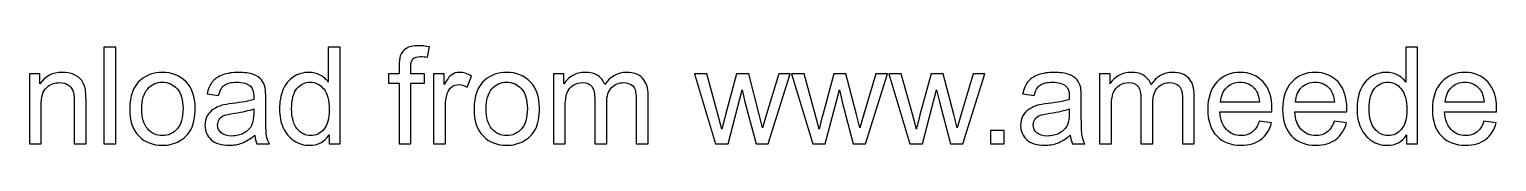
# Model space of a CAD drawing. Header units: millimetres. Extents: x -488 to 780, y 57 to 496.
# Drawn here: x 255 to 519, y 57 to 74.9 of the extents above; entities that cross this region are included whole.
import ezdxf

# ---------------------------------------------------------------- set-up
doc = ezdxf.new("R2010")
doc.units = ezdxf.units.MM
doc.header["$MEASUREMENT"] = 0
doc.layers.add('Layer 1', color=7, linetype='Continuous')

msp = doc.modelspace()

# ---------------------------------------------------------------- linework, layer by layer
at = {"layer": 'Layer 1', "color": 250}
for points, knots in [([(268.4132, 57.219), (268.4132, 57.219), (268.4132, 74.5677), (268.4132, 74.5677), (268.4132, 74.5677), (268.4132, 74.5677), (270.5455, 74.5677), (270.5455, 74.5677), (270.5455, 74.5677), (270.5455, 74.5677), (270.5455, 57.219), (270.5455, 57.219), (270.5455, 57.219), (270.5455, 57.219), (268.4132, 57.219), (268.4132, 57.219)], [0, 0, 0, 0, 0.2, 0.2, 0.2, 0.2, 0.4, 0.4, 0.4, 0.4, 0.6, 0.6, 0.6, 0.6, 1, 1, 1, 1]), ([(308.9136, 57.219), (308.9136, 57.219), (308.9136, 58.8141), (308.9136, 58.8141), (308.9136, 58.8141), (308.1181, 57.5744), (306.947, 56.9525), (305.4003, 56.9525), (305.4003, 56.9525), (304.3988, 56.9525), (303.478, 57.2271), (302.6421, 57.7803), (302.6421, 57.7803), (301.8021, 58.3295), (301.152, 59.1009), (300.6875, 60.0862), (300.6875, 60.0862), (300.2272, 61.0756), (299.997, 62.2104), (299.997, 63.4946), (299.997, 63.4946), (299.997, 64.7465), (300.207, 65.8812), (300.6229, 66.9029), (300.6229, 66.9029), (301.0429, 67.9206), (301.6689, 68.704), (302.5048, 69.2452), (302.5048, 69.2452), (303.3367, 69.7903), (304.2736, 70.0609), (305.3034, 70.0609), (305.3034, 70.0609), (306.0626, 70.0609), (306.737, 69.8994), (307.3266, 69.5803), (307.3266, 69.5803), (307.9162, 69.2613), (308.3967, 68.8413), (308.7683, 68.3285), (308.7683, 68.3285), (308.7683, 68.3285), (308.7683, 74.5677), (308.7683, 74.5677), (308.7683, 74.5677), (308.7683, 74.5677), (310.9005, 74.5677), (310.9005, 74.5677), (310.9005, 74.5677), (310.9005, 74.5677), (310.9005, 57.219), (310.9005, 57.219), (310.9005, 57.219), (310.9005, 57.219), (308.9136, 57.219), (308.9136, 57.219)], [0, 0, 0, 0, 0.06666667, 0.06666667, 0.06666667, 0.06666667, 0.13333333, 0.13333333, 0.13333333, 0.13333333, 0.2, 0.2, 0.2, 0.2, 0.26666667, 0.26666667, 0.26666667, 0.26666667, 0.33333333, 0.33333333, 0.33333333, 0.33333333, 0.4, 0.4, 0.4, 0.4, 0.46666667, 0.46666667, 0.46666667, 0.46666667, 0.53333333, 0.53333333, 0.53333333, 0.53333333, 0.6, 0.6, 0.6, 0.6, 0.66666667, 0.66666667, 0.66666667, 0.66666667, 0.73333333, 0.73333333, 0.73333333, 0.73333333, 0.8, 0.8, 0.8, 0.8, 0.86666667, 0.86666667, 0.86666667, 0.86666667, 1, 1, 1, 1]), ([(321.5132, 57.219), (321.5132, 57.219), (321.5132, 68.1467), (321.5132, 68.1467), (321.5132, 68.1467), (321.5132, 68.1467), (319.6233, 68.1467), (319.6233, 68.1467), (319.6233, 68.1467), (319.6233, 68.1467), (319.6233, 69.7944), (319.6233, 69.7944), (319.6233, 69.7944), (319.6233, 69.7944), (321.5132, 69.7944), (321.5132, 69.7944), (321.5132, 69.7944), (321.5132, 69.7944), (321.5132, 71.127), (321.5132, 71.127), (321.5132, 71.127), (321.5132, 71.971), (321.5859, 72.597), (321.7353, 73.0048), (321.7353, 73.0048), (321.9413, 73.5541), (322.2966, 74.0023), (322.8136, 74.3456), (322.8136, 74.3456), (323.3264, 74.6888), (324.0493, 74.8584), (324.9781, 74.8584), (324.9781, 74.8584), (325.5798, 74.8584), (326.2421, 74.7858), (326.969, 74.6444), (326.969, 74.6444), (326.969, 74.6444), (326.65, 72.7787), (326.65, 72.7787), (326.65, 72.7787), (326.2058, 72.8554), (325.7898, 72.8958), (325.394, 72.8958), (325.394, 72.8958), (324.7479, 72.8958), (324.2916, 72.7585), (324.021, 72.4839), (324.021, 72.4839), (323.7545, 72.2093), (323.6212, 71.6964), (323.6212, 70.9453), (323.6212, 70.9453), (323.6212, 70.9453), (323.6212, 69.7944), (323.6212, 69.7944), (323.6212, 69.7944), (323.6212, 69.7944), (326.0685, 69.7944), (326.0685, 69.7944), (326.0685, 69.7944), (326.0685, 69.7944), (326.0685, 68.1467), (326.0685, 68.1467), (326.0685, 68.1467), (326.0685, 68.1467), (323.6455, 68.1467), (323.6455, 68.1467), (323.6455, 68.1467), (323.6455, 68.1467), (323.6455, 57.219), (323.6455, 57.219), (323.6455, 57.219), (323.6455, 57.219), (321.5132, 57.219), (321.5132, 57.219)], [0, 0, 0, 0, 0.05, 0.05, 0.05, 0.05, 0.1, 0.1, 0.1, 0.1, 0.15, 0.15, 0.15, 0.15, 0.2, 0.2, 0.2, 0.2, 0.25, 0.25, 0.25, 0.25, 0.3, 0.3, 0.3, 0.3, 0.35, 0.35, 0.35, 0.35, 0.4, 0.4, 0.4, 0.4, 0.45, 0.45, 0.45, 0.45, 0.5, 0.5, 0.5, 0.5, 0.55, 0.55, 0.55, 0.55, 0.6, 0.6, 0.6, 0.6, 0.65, 0.65, 0.65, 0.65, 0.7, 0.7, 0.7, 0.7, 0.75, 0.75, 0.75, 0.75, 0.8, 0.8, 0.8, 0.8, 0.85, 0.85, 0.85, 0.85, 0.9, 0.9, 0.9, 0.9, 1, 1, 1, 1]), ([(502.8141, 57.219), (502.8141, 57.219), (502.8141, 58.8141), (502.8141, 58.8141), (502.8141, 58.8141), (502.0186, 57.5744), (500.8475, 56.9525), (499.3008, 56.9525), (499.3008, 56.9525), (498.2993, 56.9525), (497.3785, 57.2271), (496.5426, 57.7803), (496.5426, 57.7803), (495.7026, 58.3295), (495.0525, 59.1009), (494.588, 60.0862), (494.588, 60.0862), (494.1277, 61.0756), (493.8975, 62.2104), (493.8975, 63.4946), (493.8975, 63.4946), (493.8975, 64.7465), (494.1075, 65.8812), (494.5234, 66.9029), (494.5234, 66.9029), (494.9434, 67.9206), (495.5694, 68.704), (496.4053, 69.2452), (496.4053, 69.2452), (497.2372, 69.7903), (498.1741, 70.0609), (499.2039, 70.0609), (499.2039, 70.0609), (499.9631, 70.0609), (500.6375, 69.8994), (501.2271, 69.5803), (501.2271, 69.5803), (501.8167, 69.2613), (502.2972, 68.8413), (502.6688, 68.3285), (502.6688, 68.3285), (502.6688, 68.3285), (502.6688, 74.5677), (502.6688, 74.5677), (502.6688, 74.5677), (502.6688, 74.5677), (504.801, 74.5677), (504.801, 74.5677), (504.801, 74.5677), (504.801, 74.5677), (504.801, 57.219), (504.801, 57.219), (504.801, 57.219), (504.801, 57.219), (502.8141, 57.219), (502.8141, 57.219)], [0, 0, 0, 0, 0.06666667, 0.06666667, 0.06666667, 0.06666667, 0.13333333, 0.13333333, 0.13333333, 0.13333333, 0.2, 0.2, 0.2, 0.2, 0.26666667, 0.26666667, 0.26666667, 0.26666667, 0.33333333, 0.33333333, 0.33333333, 0.33333333, 0.4, 0.4, 0.4, 0.4, 0.46666667, 0.46666667, 0.46666667, 0.46666667, 0.53333333, 0.53333333, 0.53333333, 0.53333333, 0.6, 0.6, 0.6, 0.6, 0.66666667, 0.66666667, 0.66666667, 0.66666667, 0.73333333, 0.73333333, 0.73333333, 0.73333333, 0.8, 0.8, 0.8, 0.8, 0.86666667, 0.86666667, 0.86666667, 0.86666667, 1, 1, 1, 1]), ([(254.9858, 57.219), (254.9858, 57.219), (254.9858, 69.7944), (254.9858, 69.7944), (254.9858, 69.7944), (254.9858, 69.7944), (256.9, 69.7944), (256.9, 69.7944), (256.9, 69.7944), (256.9, 69.7944), (256.9, 68.0094), (256.9, 68.0094), (256.9, 68.0094), (257.8207, 69.3784), (259.1533, 70.0609), (260.8939, 70.0609), (260.8939, 70.0609), (261.6531, 70.0609), (262.3477, 69.9236), (262.9817, 69.653), (262.9817, 69.653), (263.6157, 69.3825), (264.0922, 69.023), (264.4072, 68.5829), (264.4072, 68.5829), (264.7222, 68.1427), (264.9443, 67.6177), (265.0695, 67.012), (265.0695, 67.012), (265.1462, 66.6162), (265.1866, 65.9256), (265.1866, 64.9403), (265.1866, 64.9403), (265.1866, 64.9403), (265.1866, 57.219), (265.1866, 57.219), (265.1866, 57.219), (265.1866, 57.219), (263.0544, 57.219), (263.0544, 57.219), (263.0544, 57.219), (263.0544, 57.219), (263.0544, 64.8595), (263.0544, 64.8595), (263.0544, 64.8595), (263.0544, 65.7278), (262.9736, 66.3779), (262.808, 66.806), (262.808, 66.806), (262.6425, 67.2341), (262.3477, 67.5773), (261.9277, 67.8358), (261.9277, 67.8358), (261.5077, 68.0902), (261.011, 68.2194), (260.4456, 68.2194), (260.4456, 68.2194), (259.541, 68.2194), (258.7616, 67.9327), (258.1034, 67.3552), (258.1034, 67.3552), (257.4451, 66.7818), (257.118, 65.6874), (257.118, 64.0801), (257.118, 64.0801), (257.118, 64.0801), (257.118, 57.219), (257.118, 57.219), (257.118, 57.219), (257.118, 57.219), (254.9858, 57.219), (254.9858, 57.219)], [0, 0, 0, 0, 0.05263158, 0.05263158, 0.05263158, 0.05263158, 0.10526316, 0.10526316, 0.10526316, 0.10526316, 0.15789474, 0.15789474, 0.15789474, 0.15789474, 0.21052632, 0.21052632, 0.21052632, 0.21052632, 0.26315789, 0.26315789, 0.26315789, 0.26315789, 0.31578947, 0.31578947, 0.31578947, 0.31578947, 0.36842105, 0.36842105, 0.36842105, 0.36842105, 0.42105263, 0.42105263, 0.42105263, 0.42105263, 0.47368421, 0.47368421, 0.47368421, 0.47368421, 0.52631579, 0.52631579, 0.52631579, 0.52631579, 0.57894737, 0.57894737, 0.57894737, 0.57894737, 0.63157895, 0.63157895, 0.63157895, 0.63157895, 0.68421053, 0.68421053, 0.68421053, 0.68421053, 0.73684211, 0.73684211, 0.73684211, 0.73684211, 0.78947368, 0.78947368, 0.78947368, 0.78947368, 0.84210526, 0.84210526, 0.84210526, 0.84210526, 0.89473684, 0.89473684, 0.89473684, 0.89473684, 1, 1, 1, 1]), ([(273.0452, 63.5067), (273.0452, 65.8287), (273.6913, 67.5491), (274.9876, 68.6677), (274.9876, 68.6677), (276.0659, 69.5965), (277.3864, 70.0609), (278.9412, 70.0609), (278.9412, 70.0609), (280.6655, 70.0609), (282.0789, 69.4955), (283.1774, 68.3648), (283.1774, 68.3648), (284.2718, 67.2381), (284.821, 65.6753), (284.821, 63.6844), (284.821, 63.6844), (284.821, 62.069), (284.5787, 60.801), (284.0941, 59.8762), (284.0941, 59.8762), (283.6095, 58.9514), (282.9028, 58.2326), (281.9739, 57.7198), (281.9739, 57.7198), (281.0492, 57.2069), (280.0355, 56.9525), (278.9412, 56.9525), (278.9412, 56.9525), (277.1804, 56.9525), (275.759, 57.5138), (274.6726, 58.6405), (274.6726, 58.6405), (273.5863, 59.7672), (273.0452, 61.3906), (273.0452, 63.5067)], [0, 0, 0, 0, 0.1, 0.1, 0.1, 0.1, 0.2, 0.2, 0.2, 0.2, 0.3, 0.3, 0.3, 0.3, 0.4, 0.4, 0.4, 0.4, 0.5, 0.5, 0.5, 0.5, 0.6, 0.6, 0.6, 0.6, 0.7, 0.7, 0.7, 0.7, 0.8, 0.8, 0.8, 0.8, 1, 1, 1, 1]), ([(295.5347, 58.794), (294.7431, 58.1195), (293.9799, 57.6471), (293.249, 57.3684), (293.249, 57.3684), (292.518, 57.0898), (291.7346, 56.9525), (290.8946, 56.9525), (290.8946, 56.9525), (289.5135, 56.9525), (288.4514, 57.2877), (287.7084, 57.9621), (287.7084, 57.9621), (286.9653, 58.6324), (286.5938, 59.4926), (286.5938, 60.5385), (286.5938, 60.5385), (286.5938, 61.1523), (286.7351, 61.7137), (287.0138, 62.2225), (287.0138, 62.2225), (287.2965, 62.7313), (287.6639, 63.1352), (288.1162, 63.4421), (288.1162, 63.4421), (288.5726, 63.749), (289.0814, 63.9832), (289.6508, 64.1407), (289.6508, 64.1407), (290.0708, 64.2497), (290.7048, 64.3547), (291.5488, 64.4597), (291.5488, 64.4597), (293.2691, 64.6616), (294.5412, 64.908), (295.3529, 65.1907), (295.3529, 65.1907), (295.361, 65.4814), (295.365, 65.6672), (295.365, 65.7439), (295.365, 65.7439), (295.365, 66.6081), (295.1631, 67.2179), (294.7593, 67.5733), (294.7593, 67.5733), (294.2141, 68.0538), (293.4024, 68.2921), (292.3282, 68.2921), (292.3282, 68.2921), (291.3227, 68.2921), (290.5796, 68.1144), (290.1031, 67.7631), (290.1031, 67.7631), (289.6225, 67.4118), (289.2712, 66.7899), (289.041, 65.8933), (289.041, 65.8933), (289.041, 65.8933), (286.9572, 66.1841), (286.9572, 66.1841), (286.9572, 66.1841), (287.147, 67.0766), (287.458, 67.7994), (287.8941, 68.3486), (287.8941, 68.3486), (288.3303, 68.8979), (288.9602, 69.3178), (289.7841, 69.6167), (289.7841, 69.6167), (290.6038, 69.9115), (291.5609, 70.0609), (292.6432, 70.0609), (292.6432, 70.0609), (293.7174, 70.0609), (294.5937, 69.9357), (295.2681, 69.6813), (295.2681, 69.6813), (295.9385, 69.4269), (296.4352, 69.1119), (296.7502, 68.7283), (296.7502, 68.7283), (297.0652, 68.3446), (297.2873, 67.86), (297.4165, 67.2745), (297.4165, 67.2745), (297.4852, 66.911), (297.5215, 66.2568), (297.5215, 65.3159), (297.5215, 65.3159), (297.5215, 65.3159), (297.5215, 62.489), (297.5215, 62.489), (297.5215, 62.489), (297.5215, 60.5143), (297.5659, 59.2664), (297.6548, 58.7374), (297.6548, 58.7374), (297.7396, 58.2084), (297.9173, 57.7036), (298.1757, 57.219), (298.1757, 57.219), (298.1757, 57.219), (295.9466, 57.219), (295.9466, 57.219), (295.9466, 57.219), (295.7325, 57.6673), (295.5952, 58.1922), (295.5347, 58.794)], [0, 0, 0, 0, 0.03571429, 0.03571429, 0.03571429, 0.03571429, 0.07142857, 0.07142857, 0.07142857, 0.07142857, 0.10714286, 0.10714286, 0.10714286, 0.10714286, 0.14285714, 0.14285714, 0.14285714, 0.14285714, 0.17857143, 0.17857143, 0.17857143, 0.17857143, 0.21428571, 0.21428571, 0.21428571, 0.21428571, 0.25, 0.25, 0.25, 0.25, 0.28571429, 0.28571429, 0.28571429, 0.28571429, 0.32142857, 0.32142857, 0.32142857, 0.32142857, 0.35714286, 0.35714286, 0.35714286, 0.35714286, 0.39285714, 0.39285714, 0.39285714, 0.39285714, 0.42857143, 0.42857143, 0.42857143, 0.42857143, 0.46428571, 0.46428571, 0.46428571, 0.46428571, 0.5, 0.5, 0.5, 0.5, 0.53571429, 0.53571429, 0.53571429, 0.53571429, 0.57142857, 0.57142857, 0.57142857, 0.57142857, 0.60714286, 0.60714286, 0.60714286, 0.60714286, 0.64285714, 0.64285714, 0.64285714, 0.64285714, 0.67857143, 0.67857143, 0.67857143, 0.67857143, 0.71428571, 0.71428571, 0.71428571, 0.71428571, 0.75, 0.75, 0.75, 0.75, 0.78571429, 0.78571429, 0.78571429, 0.78571429, 0.82142857, 0.82142857, 0.82142857, 0.82142857, 0.85714286, 0.85714286, 0.85714286, 0.85714286, 0.89285714, 0.89285714, 0.89285714, 0.89285714, 0.92857143, 0.92857143, 0.92857143, 0.92857143, 1, 1, 1, 1]), ([(327.7121, 57.219), (327.7121, 57.219), (327.7121, 69.7944), (327.7121, 69.7944), (327.7121, 69.7944), (327.7121, 69.7944), (329.6262, 69.7944), (329.6262, 69.7944), (329.6262, 69.7944), (329.6262, 69.7944), (329.6262, 67.8681), (329.6262, 67.8681), (329.6262, 67.8681), (330.1149, 68.7606), (330.5672, 69.3502), (330.9831, 69.6328), (330.9831, 69.6328), (331.399, 69.9196), (331.8554, 70.0609), (332.3521, 70.0609), (332.3521, 70.0609), (333.0709, 70.0609), (333.8019, 69.8348), (334.5449, 69.3865), (334.5449, 69.3865), (334.5449, 69.3865), (333.7857, 67.4198), (333.7857, 67.4198), (333.7857, 67.4198), (333.2688, 67.7106), (332.7519, 67.856), (332.235, 67.856), (332.235, 67.856), (331.7706, 67.856), (331.3546, 67.7146), (330.9871, 67.436), (330.9871, 67.436), (330.6197, 67.1573), (330.3572, 66.7697), (330.1997, 66.2729), (330.1997, 66.2729), (329.9614, 65.5178), (329.8443, 64.6899), (329.8443, 63.7894), (329.8443, 63.7894), (329.8443, 63.7894), (329.8443, 57.219), (329.8443, 57.219), (329.8443, 57.219), (329.8443, 57.219), (327.7121, 57.219), (327.7121, 57.219)], [0, 0, 0, 0, 0.07142857, 0.07142857, 0.07142857, 0.07142857, 0.14285714, 0.14285714, 0.14285714, 0.14285714, 0.21428571, 0.21428571, 0.21428571, 0.21428571, 0.28571429, 0.28571429, 0.28571429, 0.28571429, 0.35714286, 0.35714286, 0.35714286, 0.35714286, 0.42857143, 0.42857143, 0.42857143, 0.42857143, 0.5, 0.5, 0.5, 0.5, 0.57142857, 0.57142857, 0.57142857, 0.57142857, 0.64285714, 0.64285714, 0.64285714, 0.64285714, 0.71428571, 0.71428571, 0.71428571, 0.71428571, 0.78571429, 0.78571429, 0.78571429, 0.78571429, 0.85714286, 0.85714286, 0.85714286, 0.85714286, 1, 1, 1, 1]), ([(335.0053, 63.5067), (335.0053, 65.8287), (335.6514, 67.5491), (336.9477, 68.6677), (336.9477, 68.6677), (338.026, 69.5965), (339.3465, 70.0609), (340.9013, 70.0609), (340.9013, 70.0609), (342.6256, 70.0609), (344.039, 69.4955), (345.1375, 68.3648), (345.1375, 68.3648), (346.2319, 67.2381), (346.7811, 65.6753), (346.7811, 63.6844), (346.7811, 63.6844), (346.7811, 62.069), (346.5388, 60.801), (346.0542, 59.8762), (346.0542, 59.8762), (345.5696, 58.9514), (344.8629, 58.2326), (343.934, 57.7198), (343.934, 57.7198), (343.0093, 57.2069), (341.9956, 56.9525), (340.9013, 56.9525), (340.9013, 56.9525), (339.1405, 56.9525), (337.7191, 57.5138), (336.6327, 58.6405), (336.6327, 58.6405), (335.5464, 59.7672), (335.0053, 61.3906), (335.0053, 63.5067)], [0, 0, 0, 0, 0.1, 0.1, 0.1, 0.1, 0.2, 0.2, 0.2, 0.2, 0.3, 0.3, 0.3, 0.3, 0.4, 0.4, 0.4, 0.4, 0.5, 0.5, 0.5, 0.5, 0.6, 0.6, 0.6, 0.6, 0.7, 0.7, 0.7, 0.7, 0.8, 0.8, 0.8, 0.8, 1, 1, 1, 1]), ([(349.2808, 57.219), (349.2808, 57.219), (349.2808, 69.7944), (349.2808, 69.7944), (349.2808, 69.7944), (349.2808, 69.7944), (351.195, 69.7944), (351.195, 69.7944), (351.195, 69.7944), (351.195, 69.7944), (351.195, 68.0175), (351.195, 68.0175), (351.195, 68.0175), (351.5867, 68.6313), (352.1117, 69.128), (352.7659, 69.4996), (352.7659, 69.4996), (353.4201, 69.8751), (354.1631, 70.0609), (354.9991, 70.0609), (354.9991, 70.0609), (355.9279, 70.0609), (356.6911, 69.8671), (357.2848, 69.4834), (357.2848, 69.4834), (357.8784, 69.0957), (358.2984, 68.5586), (358.5407, 67.864), (358.5407, 67.864), (359.5422, 69.33), (360.8385, 70.0609), (362.4377, 70.0609), (362.4377, 70.0609), (363.6896, 70.0609), (364.6547, 69.7176), (365.3251, 69.0271), (365.3251, 69.0271), (365.9995, 68.3365), (366.3387, 67.2745), (366.3387, 65.8408), (366.3387, 65.8408), (366.3387, 65.8408), (366.3387, 57.219), (366.3387, 57.219), (366.3387, 57.219), (366.3387, 57.219), (364.2065, 57.219), (364.2065, 57.219), (364.2065, 57.219), (364.2065, 57.219), (364.2065, 65.1341), (364.2065, 65.1341), (364.2065, 65.1341), (364.2065, 65.9822), (364.1338, 66.596), (363.9965, 66.9716), (363.9965, 66.9716), (363.8592, 67.3471), (363.6088, 67.646), (363.2413, 67.8762), (363.2413, 67.8762), (362.8778, 68.1063), (362.4498, 68.2194), (361.9611, 68.2194), (361.9611, 68.2194), (361.0727, 68.2194), (360.3377, 67.9246), (359.7522, 67.3391), (359.7522, 67.3391), (359.1666, 66.7495), (358.8759, 65.8085), (358.8759, 64.5163), (358.8759, 64.5163), (358.8759, 64.5163), (358.8759, 57.219), (358.8759, 57.219), (358.8759, 57.219), (358.8759, 57.219), (356.7436, 57.219), (356.7436, 57.219), (356.7436, 57.219), (356.7436, 57.219), (356.7436, 65.3805), (356.7436, 65.3805), (356.7436, 65.3805), (356.7436, 66.3254), (356.57, 67.0362), (356.2227, 67.5087), (356.2227, 67.5087), (355.8754, 67.9812), (355.306, 68.2194), (354.5185, 68.2194), (354.5185, 68.2194), (353.9208, 68.2194), (353.3676, 68.0619), (352.8587, 67.7469), (352.8587, 67.7469), (352.3499, 67.4319), (351.9824, 66.9716), (351.7522, 66.3618), (351.7522, 66.3618), (351.5261, 65.756), (351.413, 64.8797), (351.413, 63.7369), (351.413, 63.7369), (351.413, 63.7369), (351.413, 57.219), (351.413, 57.219), (351.413, 57.219), (351.413, 57.219), (349.2808, 57.219), (349.2808, 57.219)], [0, 0, 0, 0, 0.03448276, 0.03448276, 0.03448276, 0.03448276, 0.06896552, 0.06896552, 0.06896552, 0.06896552, 0.10344828, 0.10344828, 0.10344828, 0.10344828, 0.13793103, 0.13793103, 0.13793103, 0.13793103, 0.17241379, 0.17241379, 0.17241379, 0.17241379, 0.20689655, 0.20689655, 0.20689655, 0.20689655, 0.24137931, 0.24137931, 0.24137931, 0.24137931, 0.27586207, 0.27586207, 0.27586207, 0.27586207, 0.31034483, 0.31034483, 0.31034483, 0.31034483, 0.34482759, 0.34482759, 0.34482759, 0.34482759, 0.37931034, 0.37931034, 0.37931034, 0.37931034, 0.4137931, 0.4137931, 0.4137931, 0.4137931, 0.44827586, 0.44827586, 0.44827586, 0.44827586, 0.48275862, 0.48275862, 0.48275862, 0.48275862, 0.51724138, 0.51724138, 0.51724138, 0.51724138, 0.55172414, 0.55172414, 0.55172414, 0.55172414, 0.5862069, 0.5862069, 0.5862069, 0.5862069, 0.62068966, 0.62068966, 0.62068966, 0.62068966, 0.65517241, 0.65517241, 0.65517241, 0.65517241, 0.68965517, 0.68965517, 0.68965517, 0.68965517, 0.72413793, 0.72413793, 0.72413793, 0.72413793, 0.75862069, 0.75862069, 0.75862069, 0.75862069, 0.79310345, 0.79310345, 0.79310345, 0.79310345, 0.82758621, 0.82758621, 0.82758621, 0.82758621, 0.86206897, 0.86206897, 0.86206897, 0.86206897, 0.89655172, 0.89655172, 0.89655172, 0.89655172, 0.93103448, 0.93103448, 0.93103448, 0.93103448, 1, 1, 1, 1]), ([(378.4577, 57.219), (378.4577, 57.219), (374.6577, 69.7944), (374.6577, 69.7944), (374.6577, 69.7944), (374.6577, 69.7944), (376.8868, 69.7944), (376.8868, 69.7944), (376.8868, 69.7944), (376.8868, 69.7944), (378.8939, 62.5375), (378.8939, 62.5375), (378.8939, 62.5375), (378.8939, 62.5375), (379.6046, 59.8358), (379.6046, 59.8358), (379.6046, 59.8358), (379.6329, 59.9691), (379.851, 60.8333), (380.2548, 62.4285), (380.2548, 62.4285), (380.2548, 62.4285), (382.2457, 69.7944), (382.2457, 69.7944), (382.2457, 69.7944), (382.2457, 69.7944), (384.4304, 69.7944), (384.4304, 69.7944), (384.4304, 69.7944), (384.4304, 69.7944), (386.3244, 62.4931), (386.3244, 62.4931), (386.3244, 62.4931), (386.3244, 62.4931), (386.9423, 60.0983), (386.9423, 60.0983), (386.9423, 60.0983), (386.9423, 60.0983), (387.6651, 62.5254), (387.6651, 62.5254), (387.6651, 62.5254), (387.6651, 62.5254), (389.8378, 69.7944), (389.8378, 69.7944), (389.8378, 69.7944), (389.8378, 69.7944), (391.9094, 69.7944), (391.9094, 69.7944), (391.9094, 69.7944), (391.9094, 69.7944), (387.964, 57.219), (387.964, 57.219), (387.964, 57.219), (387.964, 57.219), (385.7591, 57.219), (385.7591, 57.219), (385.7591, 57.219), (385.7591, 57.219), (383.7641, 64.7424), (383.7641, 64.7424), (383.7641, 64.7424), (383.7641, 64.7424), (383.2593, 66.8948), (383.2593, 66.8948), (383.2593, 66.8948), (383.2593, 66.8948), (380.7152, 57.219), (380.7152, 57.219), (380.7152, 57.219), (380.7152, 57.219), (378.4577, 57.219), (378.4577, 57.219)], [0, 0, 0, 0, 0.05263158, 0.05263158, 0.05263158, 0.05263158, 0.10526316, 0.10526316, 0.10526316, 0.10526316, 0.15789474, 0.15789474, 0.15789474, 0.15789474, 0.21052632, 0.21052632, 0.21052632, 0.21052632, 0.26315789, 0.26315789, 0.26315789, 0.26315789, 0.31578947, 0.31578947, 0.31578947, 0.31578947, 0.36842105, 0.36842105, 0.36842105, 0.36842105, 0.42105263, 0.42105263, 0.42105263, 0.42105263, 0.47368421, 0.47368421, 0.47368421, 0.47368421, 0.52631579, 0.52631579, 0.52631579, 0.52631579, 0.57894737, 0.57894737, 0.57894737, 0.57894737, 0.63157895, 0.63157895, 0.63157895, 0.63157895, 0.68421053, 0.68421053, 0.68421053, 0.68421053, 0.73684211, 0.73684211, 0.73684211, 0.73684211, 0.78947368, 0.78947368, 0.78947368, 0.78947368, 0.84210526, 0.84210526, 0.84210526, 0.84210526, 0.89473684, 0.89473684, 0.89473684, 0.89473684, 1, 1, 1, 1]), ([(395.9558, 57.219), (395.9558, 57.219), (392.1558, 69.7944), (392.1558, 69.7944), (392.1558, 69.7944), (392.1558, 69.7944), (394.3849, 69.7944), (394.3849, 69.7944), (394.3849, 69.7944), (394.3849, 69.7944), (396.392, 62.5375), (396.392, 62.5375), (396.392, 62.5375), (396.392, 62.5375), (397.1027, 59.8358), (397.1027, 59.8358), (397.1027, 59.8358), (397.131, 59.9691), (397.3491, 60.8333), (397.7529, 62.4285), (397.7529, 62.4285), (397.7529, 62.4285), (399.7438, 69.7944), (399.7438, 69.7944), (399.7438, 69.7944), (399.7438, 69.7944), (401.9285, 69.7944), (401.9285, 69.7944), (401.9285, 69.7944), (401.9285, 69.7944), (403.8225, 62.4931), (403.8225, 62.4931), (403.8225, 62.4931), (403.8225, 62.4931), (404.4404, 60.0983), (404.4404, 60.0983), (404.4404, 60.0983), (404.4404, 60.0983), (405.1632, 62.5254), (405.1632, 62.5254), (405.1632, 62.5254), (405.1632, 62.5254), (407.3359, 69.7944), (407.3359, 69.7944), (407.3359, 69.7944), (407.3359, 69.7944), (409.4075, 69.7944), (409.4075, 69.7944), (409.4075, 69.7944), (409.4075, 69.7944), (405.4621, 57.219), (405.4621, 57.219), (405.4621, 57.219), (405.4621, 57.219), (403.2572, 57.219), (403.2572, 57.219), (403.2572, 57.219), (403.2572, 57.219), (401.2622, 64.7424), (401.2622, 64.7424), (401.2622, 64.7424), (401.2622, 64.7424), (400.7574, 66.8948), (400.7574, 66.8948), (400.7574, 66.8948), (400.7574, 66.8948), (398.2133, 57.219), (398.2133, 57.219), (398.2133, 57.219), (398.2133, 57.219), (395.9558, 57.219), (395.9558, 57.219)], [0, 0, 0, 0, 0.05263158, 0.05263158, 0.05263158, 0.05263158, 0.10526316, 0.10526316, 0.10526316, 0.10526316, 0.15789474, 0.15789474, 0.15789474, 0.15789474, 0.21052632, 0.21052632, 0.21052632, 0.21052632, 0.26315789, 0.26315789, 0.26315789, 0.26315789, 0.31578947, 0.31578947, 0.31578947, 0.31578947, 0.36842105, 0.36842105, 0.36842105, 0.36842105, 0.42105263, 0.42105263, 0.42105263, 0.42105263, 0.47368421, 0.47368421, 0.47368421, 0.47368421, 0.52631579, 0.52631579, 0.52631579, 0.52631579, 0.57894737, 0.57894737, 0.57894737, 0.57894737, 0.63157895, 0.63157895, 0.63157895, 0.63157895, 0.68421053, 0.68421053, 0.68421053, 0.68421053, 0.73684211, 0.73684211, 0.73684211, 0.73684211, 0.78947368, 0.78947368, 0.78947368, 0.78947368, 0.84210526, 0.84210526, 0.84210526, 0.84210526, 0.89473684, 0.89473684, 0.89473684, 0.89473684, 1, 1, 1, 1]), ([(413.4539, 57.219), (413.4539, 57.219), (409.6539, 69.7944), (409.6539, 69.7944), (409.6539, 69.7944), (409.6539, 69.7944), (411.883, 69.7944), (411.883, 69.7944), (411.883, 69.7944), (411.883, 69.7944), (413.8901, 62.5375), (413.8901, 62.5375), (413.8901, 62.5375), (413.8901, 62.5375), (414.6008, 59.8358), (414.6008, 59.8358), (414.6008, 59.8358), (414.6291, 59.9691), (414.8472, 60.8333), (415.251, 62.4285), (415.251, 62.4285), (415.251, 62.4285), (417.2419, 69.7944), (417.2419, 69.7944), (417.2419, 69.7944), (417.2419, 69.7944), (419.4266, 69.7944), (419.4266, 69.7944), (419.4266, 69.7944), (419.4266, 69.7944), (421.3206, 62.4931), (421.3206, 62.4931), (421.3206, 62.4931), (421.3206, 62.4931), (421.9385, 60.0983), (421.9385, 60.0983), (421.9385, 60.0983), (421.9385, 60.0983), (422.6613, 62.5254), (422.6613, 62.5254), (422.6613, 62.5254), (422.6613, 62.5254), (424.834, 69.7944), (424.834, 69.7944), (424.834, 69.7944), (424.834, 69.7944), (426.9056, 69.7944), (426.9056, 69.7944), (426.9056, 69.7944), (426.9056, 69.7944), (422.9602, 57.219), (422.9602, 57.219), (422.9602, 57.219), (422.9602, 57.219), (420.7553, 57.219), (420.7553, 57.219), (420.7553, 57.219), (420.7553, 57.219), (418.7603, 64.7424), (418.7603, 64.7424), (418.7603, 64.7424), (418.7603, 64.7424), (418.2555, 66.8948), (418.2555, 66.8948), (418.2555, 66.8948), (418.2555, 66.8948), (415.7114, 57.219), (415.7114, 57.219), (415.7114, 57.219), (415.7114, 57.219), (413.4539, 57.219), (413.4539, 57.219)], [0, 0, 0, 0, 0.05263158, 0.05263158, 0.05263158, 0.05263158, 0.10526316, 0.10526316, 0.10526316, 0.10526316, 0.15789474, 0.15789474, 0.15789474, 0.15789474, 0.21052632, 0.21052632, 0.21052632, 0.21052632, 0.26315789, 0.26315789, 0.26315789, 0.26315789, 0.31578947, 0.31578947, 0.31578947, 0.31578947, 0.36842105, 0.36842105, 0.36842105, 0.36842105, 0.42105263, 0.42105263, 0.42105263, 0.42105263, 0.47368421, 0.47368421, 0.47368421, 0.47368421, 0.52631579, 0.52631579, 0.52631579, 0.52631579, 0.57894737, 0.57894737, 0.57894737, 0.57894737, 0.63157895, 0.63157895, 0.63157895, 0.63157895, 0.68421053, 0.68421053, 0.68421053, 0.68421053, 0.73684211, 0.73684211, 0.73684211, 0.73684211, 0.78947368, 0.78947368, 0.78947368, 0.78947368, 0.84210526, 0.84210526, 0.84210526, 0.84210526, 0.89473684, 0.89473684, 0.89473684, 0.89473684, 1, 1, 1, 1]), ([(442.2998, 58.794), (441.5082, 58.1195), (440.745, 57.6471), (440.0141, 57.3684), (440.0141, 57.3684), (439.2831, 57.0898), (438.4997, 56.9525), (437.6597, 56.9525), (437.6597, 56.9525), (436.2786, 56.9525), (435.2165, 57.2877), (434.4735, 57.9621), (434.4735, 57.9621), (433.7304, 58.6324), (433.3589, 59.4926), (433.3589, 60.5385), (433.3589, 60.5385), (433.3589, 61.1523), (433.5002, 61.7137), (433.7789, 62.2225), (433.7789, 62.2225), (434.0616, 62.7313), (434.429, 63.1352), (434.8813, 63.4421), (434.8813, 63.4421), (435.3377, 63.749), (435.8465, 63.9832), (436.4159, 64.1407), (436.4159, 64.1407), (436.8359, 64.2497), (437.4699, 64.3547), (438.3139, 64.4597), (438.3139, 64.4597), (440.0342, 64.6616), (441.3063, 64.908), (442.118, 65.1907), (442.118, 65.1907), (442.1261, 65.4814), (442.1301, 65.6672), (442.1301, 65.7439), (442.1301, 65.7439), (442.1301, 66.6081), (441.9282, 67.2179), (441.5244, 67.5733), (441.5244, 67.5733), (440.9792, 68.0538), (440.1675, 68.2921), (439.0933, 68.2921), (439.0933, 68.2921), (438.0878, 68.2921), (437.3447, 68.1144), (436.8682, 67.7631), (436.8682, 67.7631), (436.3876, 67.4118), (436.0363, 66.7899), (435.8061, 65.8933), (435.8061, 65.8933), (435.8061, 65.8933), (433.7223, 66.1841), (433.7223, 66.1841), (433.7223, 66.1841), (433.9121, 67.0766), (434.2231, 67.7994), (434.6592, 68.3486), (434.6592, 68.3486), (435.0954, 68.8979), (435.7253, 69.3178), (436.5492, 69.6167), (436.5492, 69.6167), (437.3689, 69.9115), (438.326, 70.0609), (439.4083, 70.0609), (439.4083, 70.0609), (440.4825, 70.0609), (441.3588, 69.9357), (442.0332, 69.6813), (442.0332, 69.6813), (442.7036, 69.4269), (443.2003, 69.1119), (443.5153, 68.7283), (443.5153, 68.7283), (443.8303, 68.3446), (444.0524, 67.86), (444.1816, 67.2745), (444.1816, 67.2745), (444.2503, 66.911), (444.2866, 66.2568), (444.2866, 65.3159), (444.2866, 65.3159), (444.2866, 65.3159), (444.2866, 62.489), (444.2866, 62.489), (444.2866, 62.489), (444.2866, 60.5143), (444.331, 59.2664), (444.4199, 58.7374), (444.4199, 58.7374), (444.5047, 58.2084), (444.6824, 57.7036), (444.9408, 57.219), (444.9408, 57.219), (444.9408, 57.219), (442.7117, 57.219), (442.7117, 57.219), (442.7117, 57.219), (442.4976, 57.6673), (442.3603, 58.1922), (442.2998, 58.794)], [0, 0, 0, 0, 0.03571429, 0.03571429, 0.03571429, 0.03571429, 0.07142857, 0.07142857, 0.07142857, 0.07142857, 0.10714286, 0.10714286, 0.10714286, 0.10714286, 0.14285714, 0.14285714, 0.14285714, 0.14285714, 0.17857143, 0.17857143, 0.17857143, 0.17857143, 0.21428571, 0.21428571, 0.21428571, 0.21428571, 0.25, 0.25, 0.25, 0.25, 0.28571429, 0.28571429, 0.28571429, 0.28571429, 0.32142857, 0.32142857, 0.32142857, 0.32142857, 0.35714286, 0.35714286, 0.35714286, 0.35714286, 0.39285714, 0.39285714, 0.39285714, 0.39285714, 0.42857143, 0.42857143, 0.42857143, 0.42857143, 0.46428571, 0.46428571, 0.46428571, 0.46428571, 0.5, 0.5, 0.5, 0.5, 0.53571429, 0.53571429, 0.53571429, 0.53571429, 0.57142857, 0.57142857, 0.57142857, 0.57142857, 0.60714286, 0.60714286, 0.60714286, 0.60714286, 0.64285714, 0.64285714, 0.64285714, 0.64285714, 0.67857143, 0.67857143, 0.67857143, 0.67857143, 0.71428571, 0.71428571, 0.71428571, 0.71428571, 0.75, 0.75, 0.75, 0.75, 0.78571429, 0.78571429, 0.78571429, 0.78571429, 0.82142857, 0.82142857, 0.82142857, 0.82142857, 0.85714286, 0.85714286, 0.85714286, 0.85714286, 0.89285714, 0.89285714, 0.89285714, 0.89285714, 0.92857143, 0.92857143, 0.92857143, 0.92857143, 1, 1, 1, 1]), ([(447.5617, 57.219), (447.5617, 57.219), (447.5617, 69.7944), (447.5617, 69.7944), (447.5617, 69.7944), (447.5617, 69.7944), (449.4759, 69.7944), (449.4759, 69.7944), (449.4759, 69.7944), (449.4759, 69.7944), (449.4759, 68.0175), (449.4759, 68.0175), (449.4759, 68.0175), (449.8676, 68.6313), (450.3926, 69.128), (451.0468, 69.4996), (451.0468, 69.4996), (451.701, 69.8751), (452.444, 70.0609), (453.28, 70.0609), (453.28, 70.0609), (454.2088, 70.0609), (454.972, 69.8671), (455.5657, 69.4834), (455.5657, 69.4834), (456.1593, 69.0957), (456.5793, 68.5586), (456.8216, 67.864), (456.8216, 67.864), (457.8231, 69.33), (459.1194, 70.0609), (460.7186, 70.0609), (460.7186, 70.0609), (461.9705, 70.0609), (462.9356, 69.7176), (463.606, 69.0271), (463.606, 69.0271), (464.2804, 68.3365), (464.6196, 67.2745), (464.6196, 65.8408), (464.6196, 65.8408), (464.6196, 65.8408), (464.6196, 57.219), (464.6196, 57.219), (464.6196, 57.219), (464.6196, 57.219), (462.4874, 57.219), (462.4874, 57.219), (462.4874, 57.219), (462.4874, 57.219), (462.4874, 65.1341), (462.4874, 65.1341), (462.4874, 65.1341), (462.4874, 65.9822), (462.4147, 66.596), (462.2774, 66.9716), (462.2774, 66.9716), (462.1401, 67.3471), (461.8897, 67.646), (461.5222, 67.8762), (461.5222, 67.8762), (461.1587, 68.1063), (460.7307, 68.2194), (460.242, 68.2194), (460.242, 68.2194), (459.3536, 68.2194), (458.6186, 67.9246), (458.0331, 67.3391), (458.0331, 67.3391), (457.4475, 66.7495), (457.1568, 65.8085), (457.1568, 64.5163), (457.1568, 64.5163), (457.1568, 64.5163), (457.1568, 57.219), (457.1568, 57.219), (457.1568, 57.219), (457.1568, 57.219), (455.0245, 57.219), (455.0245, 57.219), (455.0245, 57.219), (455.0245, 57.219), (455.0245, 65.3805), (455.0245, 65.3805), (455.0245, 65.3805), (455.0245, 66.3254), (454.8509, 67.0362), (454.5036, 67.5087), (454.5036, 67.5087), (454.1563, 67.9812), (453.5869, 68.2194), (452.7994, 68.2194), (452.7994, 68.2194), (452.2017, 68.2194), (451.6485, 68.0619), (451.1396, 67.7469), (451.1396, 67.7469), (450.6308, 67.4319), (450.2633, 66.9716), (450.0331, 66.3618), (450.0331, 66.3618), (449.807, 65.756), (449.6939, 64.8797), (449.6939, 63.7369), (449.6939, 63.7369), (449.6939, 63.7369), (449.6939, 57.219), (449.6939, 57.219), (449.6939, 57.219), (449.6939, 57.219), (447.5617, 57.219), (447.5617, 57.219)], [0, 0, 0, 0, 0.03448276, 0.03448276, 0.03448276, 0.03448276, 0.06896552, 0.06896552, 0.06896552, 0.06896552, 0.10344828, 0.10344828, 0.10344828, 0.10344828, 0.13793103, 0.13793103, 0.13793103, 0.13793103, 0.17241379, 0.17241379, 0.17241379, 0.17241379, 0.20689655, 0.20689655, 0.20689655, 0.20689655, 0.24137931, 0.24137931, 0.24137931, 0.24137931, 0.27586207, 0.27586207, 0.27586207, 0.27586207, 0.31034483, 0.31034483, 0.31034483, 0.31034483, 0.34482759, 0.34482759, 0.34482759, 0.34482759, 0.37931034, 0.37931034, 0.37931034, 0.37931034, 0.4137931, 0.4137931, 0.4137931, 0.4137931, 0.44827586, 0.44827586, 0.44827586, 0.44827586, 0.48275862, 0.48275862, 0.48275862, 0.48275862, 0.51724138, 0.51724138, 0.51724138, 0.51724138, 0.55172414, 0.55172414, 0.55172414, 0.55172414, 0.5862069, 0.5862069, 0.5862069, 0.5862069, 0.62068966, 0.62068966, 0.62068966, 0.62068966, 0.65517241, 0.65517241, 0.65517241, 0.65517241, 0.68965517, 0.68965517, 0.68965517, 0.68965517, 0.72413793, 0.72413793, 0.72413793, 0.72413793, 0.75862069, 0.75862069, 0.75862069, 0.75862069, 0.79310345, 0.79310345, 0.79310345, 0.79310345, 0.82758621, 0.82758621, 0.82758621, 0.82758621, 0.86206897, 0.86206897, 0.86206897, 0.86206897, 0.89655172, 0.89655172, 0.89655172, 0.89655172, 0.93103448, 0.93103448, 0.93103448, 0.93103448, 1, 1, 1, 1]), ([(476.3227, 61.2896), (476.3227, 61.2896), (478.5276, 60.9989), (478.5276, 60.9989), (478.5276, 60.9989), (478.1844, 59.7187), (477.5423, 58.7213), (476.6054, 58.0146), (476.6054, 58.0146), (475.6685, 57.3078), (474.4731, 56.9525), (473.0153, 56.9525), (473.0153, 56.9525), (471.1819, 56.9525), (469.7281, 57.5178), (468.6539, 58.6486), (468.6539, 58.6486), (467.5797, 59.7753), (467.0426, 61.3623), (467.0426, 63.4017), (467.0426, 63.4017), (467.0426, 65.5097), (467.5837, 67.1493), (468.6701, 68.3123), (468.6701, 68.3123), (469.7564, 69.4794), (471.1657, 70.0609), (472.8982, 70.0609), (472.8982, 70.0609), (474.5741, 70.0609), (475.9431, 69.4915), (477.0052, 68.3486), (477.0052, 68.3486), (478.0673, 67.2058), (478.6003, 65.5985), (478.6003, 63.5269), (478.6003, 63.5269), (478.6003, 63.4017), (478.5963, 63.2119), (478.5882, 62.9615), (478.5882, 62.9615), (478.5882, 62.9615), (469.2233, 62.9615), (469.2233, 62.9615), (469.2233, 62.9615), (469.3041, 61.5844), (469.6918, 60.5264), (470.3944, 59.7955), (470.3944, 59.7955), (471.0931, 59.0645), (471.9694, 58.697), (473.0153, 58.697), (473.0153, 58.697), (473.7947, 58.697), (474.461, 58.903), (475.0102, 59.3149), (475.0102, 59.3149), (475.5635, 59.7268), (475.9996, 60.3851), (476.3227, 61.2896)], [0, 0, 0, 0, 0.0625, 0.0625, 0.0625, 0.0625, 0.125, 0.125, 0.125, 0.125, 0.1875, 0.1875, 0.1875, 0.1875, 0.25, 0.25, 0.25, 0.25, 0.3125, 0.3125, 0.3125, 0.3125, 0.375, 0.375, 0.375, 0.375, 0.4375, 0.4375, 0.4375, 0.4375, 0.5, 0.5, 0.5, 0.5, 0.5625, 0.5625, 0.5625, 0.5625, 0.625, 0.625, 0.625, 0.625, 0.6875, 0.6875, 0.6875, 0.6875, 0.75, 0.75, 0.75, 0.75, 0.8125, 0.8125, 0.8125, 0.8125, 0.875, 0.875, 0.875, 0.875, 1, 1, 1, 1]), ([(489.7986, 61.2896), (489.7986, 61.2896), (492.0035, 60.9989), (492.0035, 60.9989), (492.0035, 60.9989), (491.6603, 59.7187), (491.0182, 58.7213), (490.0813, 58.0146), (490.0813, 58.0146), (489.1444, 57.3078), (487.949, 56.9525), (486.4912, 56.9525), (486.4912, 56.9525), (484.6578, 56.9525), (483.204, 57.5178), (482.1298, 58.6486), (482.1298, 58.6486), (481.0556, 59.7753), (480.5185, 61.3623), (480.5185, 63.4017), (480.5185, 63.4017), (480.5185, 65.5097), (481.0596, 67.1493), (482.146, 68.3123), (482.146, 68.3123), (483.2323, 69.4794), (484.6416, 70.0609), (486.3741, 70.0609), (486.3741, 70.0609), (488.05, 70.0609), (489.419, 69.4915), (490.4811, 68.3486), (490.4811, 68.3486), (491.5432, 67.2058), (492.0762, 65.5985), (492.0762, 63.5269), (492.0762, 63.5269), (492.0762, 63.4017), (492.0722, 63.2119), (492.0641, 62.9615), (492.0641, 62.9615), (492.0641, 62.9615), (482.6992, 62.9615), (482.6992, 62.9615), (482.6992, 62.9615), (482.78, 61.5844), (483.1677, 60.5264), (483.8703, 59.7955), (483.8703, 59.7955), (484.569, 59.0645), (485.4453, 58.697), (486.4912, 58.697), (486.4912, 58.697), (487.2706, 58.697), (487.9369, 58.903), (488.4861, 59.3149), (488.4861, 59.3149), (489.0394, 59.7268), (489.4755, 60.3851), (489.7986, 61.2896)], [0, 0, 0, 0, 0.0625, 0.0625, 0.0625, 0.0625, 0.125, 0.125, 0.125, 0.125, 0.1875, 0.1875, 0.1875, 0.1875, 0.25, 0.25, 0.25, 0.25, 0.3125, 0.3125, 0.3125, 0.3125, 0.375, 0.375, 0.375, 0.375, 0.4375, 0.4375, 0.4375, 0.4375, 0.5, 0.5, 0.5, 0.5, 0.5625, 0.5625, 0.5625, 0.5625, 0.625, 0.625, 0.625, 0.625, 0.6875, 0.6875, 0.6875, 0.6875, 0.75, 0.75, 0.75, 0.75, 0.8125, 0.8125, 0.8125, 0.8125, 0.875, 0.875, 0.875, 0.875, 1, 1, 1, 1]), ([(516.7504, 61.2896), (516.7504, 61.2896), (518.9553, 60.9989), (518.9553, 60.9989), (518.9553, 60.9989), (518.6121, 59.7187), (517.97, 58.7213), (517.0331, 58.0146), (517.0331, 58.0146), (516.0962, 57.3078), (514.9008, 56.9525), (513.443, 56.9525), (513.443, 56.9525), (511.6096, 56.9525), (510.1558, 57.5178), (509.0816, 58.6486), (509.0816, 58.6486), (508.0074, 59.7753), (507.4703, 61.3623), (507.4703, 63.4017), (507.4703, 63.4017), (507.4703, 65.5097), (508.0114, 67.1493), (509.0978, 68.3123), (509.0978, 68.3123), (510.1841, 69.4794), (511.5934, 70.0609), (513.3259, 70.0609), (513.3259, 70.0609), (515.0018, 70.0609), (516.3708, 69.4915), (517.4329, 68.3486), (517.4329, 68.3486), (518.495, 67.2058), (519.028, 65.5985), (519.028, 63.5269), (519.028, 63.5269), (519.028, 63.4017), (519.024, 63.2119), (519.0159, 62.9615), (519.0159, 62.9615), (519.0159, 62.9615), (509.651, 62.9615), (509.651, 62.9615), (509.651, 62.9615), (509.7318, 61.5844), (510.1195, 60.5264), (510.8221, 59.7955), (510.8221, 59.7955), (511.5208, 59.0645), (512.3971, 58.697), (513.443, 58.697), (513.443, 58.697), (514.2224, 58.697), (514.8887, 58.903), (515.4379, 59.3149), (515.4379, 59.3149), (515.9912, 59.7268), (516.4273, 60.3851), (516.7504, 61.2896)], [0, 0, 0, 0, 0.0625, 0.0625, 0.0625, 0.0625, 0.125, 0.125, 0.125, 0.125, 0.1875, 0.1875, 0.1875, 0.1875, 0.25, 0.25, 0.25, 0.25, 0.3125, 0.3125, 0.3125, 0.3125, 0.375, 0.375, 0.375, 0.375, 0.4375, 0.4375, 0.4375, 0.4375, 0.5, 0.5, 0.5, 0.5, 0.5625, 0.5625, 0.5625, 0.5625, 0.625, 0.625, 0.625, 0.625, 0.6875, 0.6875, 0.6875, 0.6875, 0.75, 0.75, 0.75, 0.75, 0.8125, 0.8125, 0.8125, 0.8125, 0.875, 0.875, 0.875, 0.875, 1, 1, 1, 1]), ([(275.2259, 63.5026), (275.2259, 61.8954), (275.5772, 60.692), (276.2799, 59.8964), (276.2799, 59.8964), (276.9866, 59.0968), (277.871, 58.697), (278.9412, 58.697), (278.9412, 58.697), (279.9992, 58.697), (280.8796, 59.0968), (281.5863, 59.9005), (281.5863, 59.9005), (282.2889, 60.7041), (282.6403, 61.9277), (282.6403, 63.5713), (282.6403, 63.5713), (282.6403, 65.122), (282.2849, 66.2972), (281.5782, 67.0927), (281.5782, 67.0927), (280.8715, 67.8923), (279.9911, 68.2921), (278.9412, 68.2921), (278.9412, 68.2921), (277.871, 68.2921), (276.9866, 67.8964), (276.2799, 67.1008), (276.2799, 67.1008), (275.5772, 66.3053), (275.2259, 65.1059), (275.2259, 63.5026)], [0, 0, 0, 0, 0.11111111, 0.11111111, 0.11111111, 0.11111111, 0.22222222, 0.22222222, 0.22222222, 0.22222222, 0.33333333, 0.33333333, 0.33333333, 0.33333333, 0.44444444, 0.44444444, 0.44444444, 0.44444444, 0.55555556, 0.55555556, 0.55555556, 0.55555556, 0.66666667, 0.66666667, 0.66666667, 0.66666667, 0.77777778, 0.77777778, 0.77777778, 0.77777778, 1, 1, 1, 1]), ([(302.1777, 63.4905), (302.1777, 61.8833), (302.5169, 60.6839), (303.1994, 59.8883), (303.1994, 59.8883), (303.8778, 59.0928), (304.6815, 58.697), (305.6062, 58.697), (305.6062, 58.697), (306.5391, 58.697), (307.3306, 59.0766), (307.9848, 59.8358), (307.9848, 59.8358), (308.635, 60.595), (308.9621, 61.754), (308.9621, 63.3128), (308.9621, 63.3128), (308.9621, 65.0251), (308.6309, 66.2851), (307.9646, 67.0887), (307.9646, 67.0887), (307.3023, 67.8923), (306.4826, 68.2921), (305.5093, 68.2921), (305.5093, 68.2921), (304.5603, 68.2921), (303.7688, 67.9085), (303.1307, 67.1371), (303.1307, 67.1371), (302.4967, 66.3658), (302.1777, 65.1503), (302.1777, 63.4905)], [0, 0, 0, 0, 0.11111111, 0.11111111, 0.11111111, 0.11111111, 0.22222222, 0.22222222, 0.22222222, 0.22222222, 0.33333333, 0.33333333, 0.33333333, 0.33333333, 0.44444444, 0.44444444, 0.44444444, 0.44444444, 0.55555556, 0.55555556, 0.55555556, 0.55555556, 0.66666667, 0.66666667, 0.66666667, 0.66666667, 0.77777778, 0.77777778, 0.77777778, 0.77777778, 1, 1, 1, 1]), ([(337.186, 63.5026), (337.186, 61.8954), (337.5373, 60.692), (338.24, 59.8964), (338.24, 59.8964), (338.9467, 59.0968), (339.8311, 58.697), (340.9013, 58.697), (340.9013, 58.697), (341.9593, 58.697), (342.8397, 59.0968), (343.5464, 59.9005), (343.5464, 59.9005), (344.249, 60.7041), (344.6004, 61.9277), (344.6004, 63.5713), (344.6004, 63.5713), (344.6004, 65.122), (344.245, 66.2972), (343.5383, 67.0927), (343.5383, 67.0927), (342.8316, 67.8923), (341.9512, 68.2921), (340.9013, 68.2921), (340.9013, 68.2921), (339.8311, 68.2921), (338.9467, 67.8964), (338.24, 67.1008), (338.24, 67.1008), (337.5373, 66.3053), (337.186, 65.1059), (337.186, 63.5026)], [0, 0, 0, 0, 0.11111111, 0.11111111, 0.11111111, 0.11111111, 0.22222222, 0.22222222, 0.22222222, 0.22222222, 0.33333333, 0.33333333, 0.33333333, 0.33333333, 0.44444444, 0.44444444, 0.44444444, 0.44444444, 0.55555556, 0.55555556, 0.55555556, 0.55555556, 0.66666667, 0.66666667, 0.66666667, 0.66666667, 0.77777778, 0.77777778, 0.77777778, 0.77777778, 1, 1, 1, 1]), ([(469.3445, 64.7061), (469.3445, 64.7061), (476.3469, 64.7061), (476.3469, 64.7061), (476.3469, 64.7061), (476.254, 65.7641), (475.9835, 66.5556), (475.5433, 67.0846), (475.5433, 67.0846), (474.8689, 67.9044), (473.9885, 68.3163), (472.9103, 68.3163), (472.9103, 68.3163), (471.933, 68.3163), (471.1133, 67.9892), (470.4469, 67.335), (470.4469, 67.335), (469.7846, 66.6808), (469.4172, 65.8045), (469.3445, 64.7061)], [0, 0, 0, 0, 0.16666667, 0.16666667, 0.16666667, 0.16666667, 0.33333333, 0.33333333, 0.33333333, 0.33333333, 0.5, 0.5, 0.5, 0.5, 0.66666667, 0.66666667, 0.66666667, 0.66666667, 1, 1, 1, 1]), ([(482.8204, 64.7061), (482.8204, 64.7061), (489.8228, 64.7061), (489.8228, 64.7061), (489.8228, 64.7061), (489.7299, 65.7641), (489.4594, 66.5556), (489.0192, 67.0846), (489.0192, 67.0846), (488.3448, 67.9044), (487.4644, 68.3163), (486.3862, 68.3163), (486.3862, 68.3163), (485.4089, 68.3163), (484.5892, 67.9892), (483.9228, 67.335), (483.9228, 67.335), (483.2605, 66.6808), (482.8931, 65.8045), (482.8204, 64.7061)], [0, 0, 0, 0, 0.16666667, 0.16666667, 0.16666667, 0.16666667, 0.33333333, 0.33333333, 0.33333333, 0.33333333, 0.5, 0.5, 0.5, 0.5, 0.66666667, 0.66666667, 0.66666667, 0.66666667, 1, 1, 1, 1]), ([(496.0782, 63.4905), (496.0782, 61.8833), (496.4174, 60.6839), (497.0999, 59.8883), (497.0999, 59.8883), (497.7783, 59.0928), (498.582, 58.697), (499.5067, 58.697), (499.5067, 58.697), (500.4396, 58.697), (501.2311, 59.0766), (501.8853, 59.8358), (501.8853, 59.8358), (502.5355, 60.595), (502.8626, 61.754), (502.8626, 63.3128), (502.8626, 63.3128), (502.8626, 65.0251), (502.5314, 66.2851), (501.8651, 67.0887), (501.8651, 67.0887), (501.2028, 67.8923), (500.3831, 68.2921), (499.4098, 68.2921), (499.4098, 68.2921), (498.4608, 68.2921), (497.6693, 67.9085), (497.0312, 67.1371), (497.0312, 67.1371), (496.3972, 66.3658), (496.0782, 65.1503), (496.0782, 63.4905)], [0, 0, 0, 0, 0.11111111, 0.11111111, 0.11111111, 0.11111111, 0.22222222, 0.22222222, 0.22222222, 0.22222222, 0.33333333, 0.33333333, 0.33333333, 0.33333333, 0.44444444, 0.44444444, 0.44444444, 0.44444444, 0.55555556, 0.55555556, 0.55555556, 0.55555556, 0.66666667, 0.66666667, 0.66666667, 0.66666667, 0.77777778, 0.77777778, 0.77777778, 0.77777778, 1, 1, 1, 1]), ([(509.7722, 64.7061), (509.7722, 64.7061), (516.7746, 64.7061), (516.7746, 64.7061), (516.7746, 64.7061), (516.6817, 65.7641), (516.4112, 66.5556), (515.971, 67.0846), (515.971, 67.0846), (515.2966, 67.9044), (514.4162, 68.3163), (513.338, 68.3163), (513.338, 68.3163), (512.3607, 68.3163), (511.541, 67.9892), (510.8746, 67.335), (510.8746, 67.335), (510.2123, 66.6808), (509.8449, 65.8045), (509.7722, 64.7061)], [0, 0, 0, 0, 0.16666667, 0.16666667, 0.16666667, 0.16666667, 0.33333333, 0.33333333, 0.33333333, 0.33333333, 0.5, 0.5, 0.5, 0.5, 0.66666667, 0.66666667, 0.66666667, 0.66666667, 1, 1, 1, 1]), ([(295.365, 63.5188), (294.5897, 63.2038), (293.4266, 62.9373), (291.8759, 62.7192), (291.8759, 62.7192), (290.9956, 62.594), (290.3737, 62.4527), (290.0102, 62.2952), (290.0102, 62.2952), (289.6468, 62.1377), (289.3681, 61.9075), (289.1702, 61.6087), (289.1702, 61.6087), (288.9724, 61.3058), (288.8714, 60.9706), (288.8714, 60.5991), (288.8714, 60.5991), (288.8714, 60.0378), (289.0854, 59.5653), (289.5175, 59.1897), (289.5175, 59.1897), (289.9496, 58.8141), (290.5796, 58.6243), (291.4075, 58.6243), (291.4075, 58.6243), (292.2273, 58.6243), (292.9582, 58.802), (293.6003, 59.1614), (293.6003, 59.1614), (294.2383, 59.5168), (294.7108, 60.0055), (295.0097, 60.6233), (295.0097, 60.6233), (295.2399, 61.1039), (295.3529, 61.8106), (295.3529, 62.7434), (295.3529, 62.7434), (295.3529, 62.7434), (295.365, 63.5188), (295.365, 63.5188)], [0, 0, 0, 0, 0.09090909, 0.09090909, 0.09090909, 0.09090909, 0.18181818, 0.18181818, 0.18181818, 0.18181818, 0.27272727, 0.27272727, 0.27272727, 0.27272727, 0.36363636, 0.36363636, 0.36363636, 0.36363636, 0.45454545, 0.45454545, 0.45454545, 0.45454545, 0.54545455, 0.54545455, 0.54545455, 0.54545455, 0.63636364, 0.63636364, 0.63636364, 0.63636364, 0.72727273, 0.72727273, 0.72727273, 0.72727273, 0.81818182, 0.81818182, 0.81818182, 0.81818182, 1, 1, 1, 1]), ([(442.1301, 63.5188), (441.3548, 63.2038), (440.1917, 62.9373), (438.641, 62.7192), (438.641, 62.7192), (437.7607, 62.594), (437.1388, 62.4527), (436.7753, 62.2952), (436.7753, 62.2952), (436.4119, 62.1377), (436.1332, 61.9075), (435.9353, 61.6087), (435.9353, 61.6087), (435.7375, 61.3058), (435.6365, 60.9706), (435.6365, 60.5991), (435.6365, 60.5991), (435.6365, 60.0378), (435.8505, 59.5653), (436.2826, 59.1897), (436.2826, 59.1897), (436.7147, 58.8141), (437.3447, 58.6243), (438.1726, 58.6243), (438.1726, 58.6243), (438.9924, 58.6243), (439.7233, 58.802), (440.3654, 59.1614), (440.3654, 59.1614), (441.0034, 59.5168), (441.4759, 60.0055), (441.7748, 60.6233), (441.7748, 60.6233), (442.005, 61.1039), (442.118, 61.8106), (442.118, 62.7434), (442.118, 62.7434), (442.118, 62.7434), (442.1301, 63.5188), (442.1301, 63.5188)], [0, 0, 0, 0, 0.09090909, 0.09090909, 0.09090909, 0.09090909, 0.18181818, 0.18181818, 0.18181818, 0.18181818, 0.27272727, 0.27272727, 0.27272727, 0.27272727, 0.36363636, 0.36363636, 0.36363636, 0.36363636, 0.45454545, 0.45454545, 0.45454545, 0.45454545, 0.54545455, 0.54545455, 0.54545455, 0.54545455, 0.63636364, 0.63636364, 0.63636364, 0.63636364, 0.72727273, 0.72727273, 0.72727273, 0.72727273, 0.81818182, 0.81818182, 0.81818182, 0.81818182, 1, 1, 1, 1]), ([(427.9596, 57.219), (427.9596, 57.219), (427.9596, 59.642), (427.9596, 59.642), (427.9596, 59.642), (427.9596, 59.642), (430.3826, 59.642), (430.3826, 59.642), (430.3826, 59.642), (430.3826, 59.642), (430.3826, 57.219), (430.3826, 57.219), (430.3826, 57.219), (430.3826, 57.219), (427.9596, 57.219), (427.9596, 57.219)], [0, 0, 0, 0, 0.2, 0.2, 0.2, 0.2, 0.4, 0.4, 0.4, 0.4, 0.6, 0.6, 0.6, 0.6, 1, 1, 1, 1])]:
    msp.add_open_spline(points, degree=3, knots=knots, dxfattribs=at)

doc.saveas('drawing.dxf')
